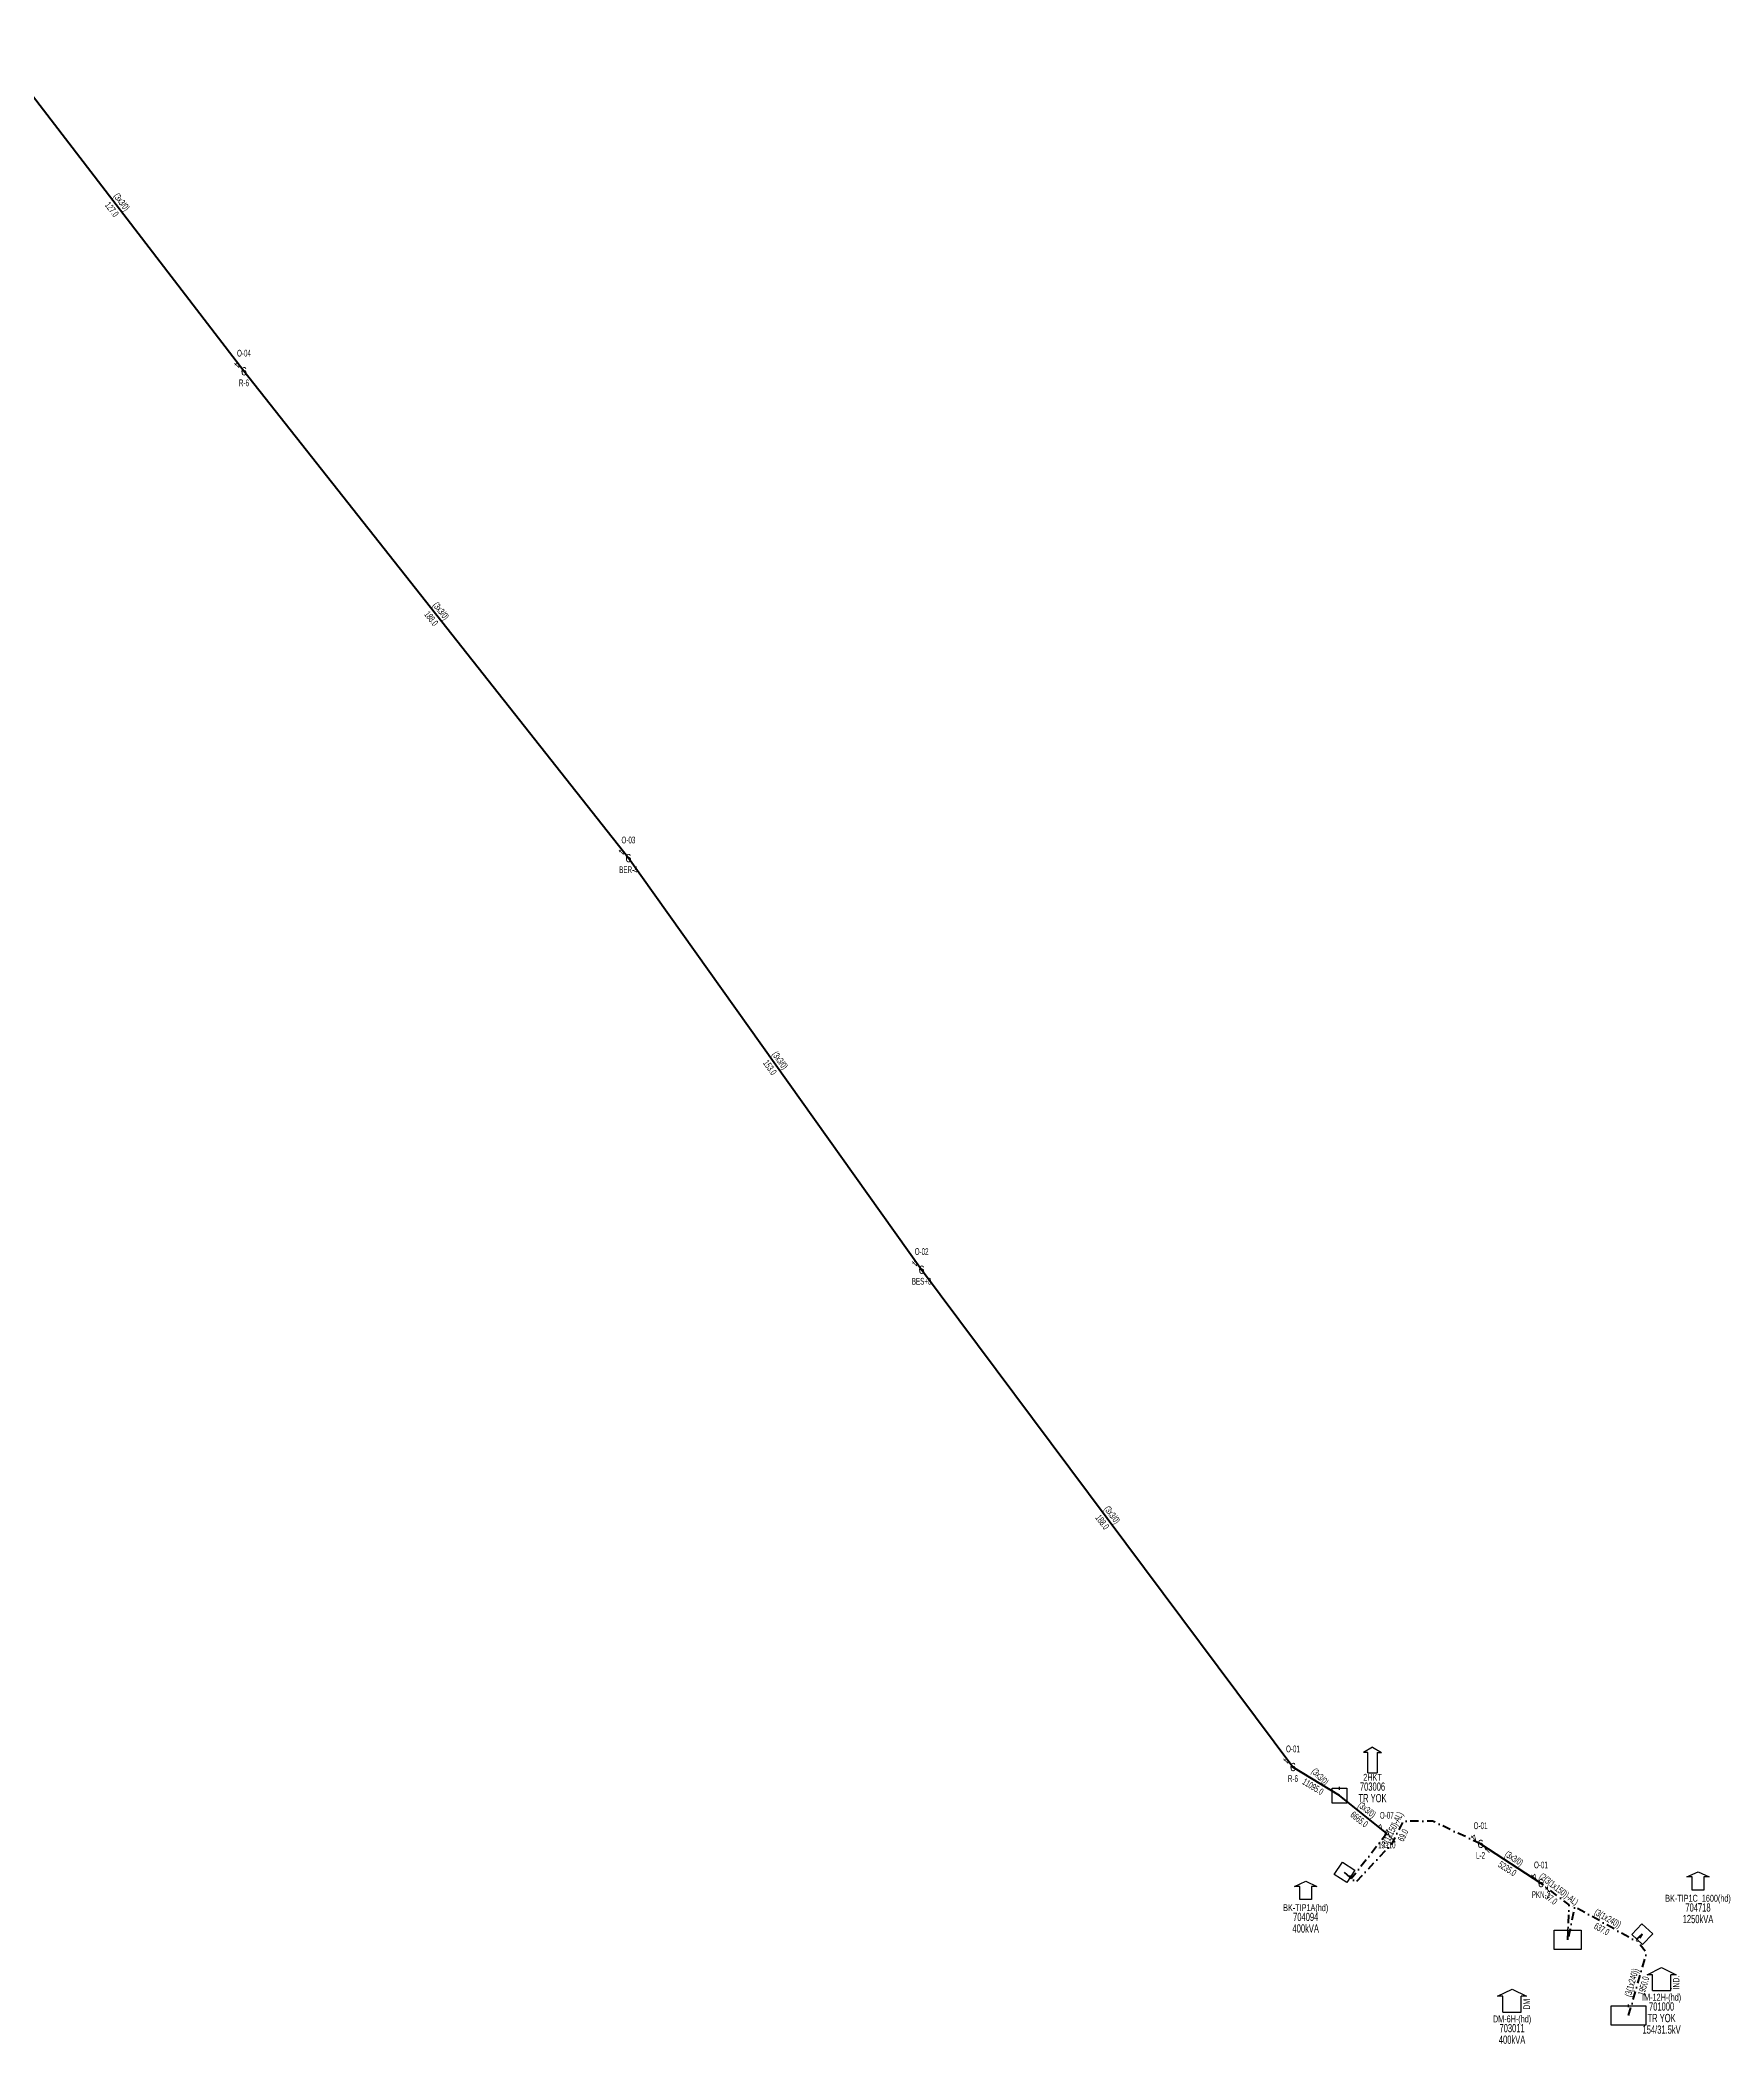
# Model space of a CAD drawing. Header units: millimetres. Extents: x 533588 to 538589, y 4082985 to 4086946.
# Drawn here: x 537554 to 538065, y 4083439 to 4084046 of the extents above; entities that cross this region are included whole.
import ezdxf
from ezdxf.enums import TextEntityAlignment as Align

# ---------------------------------------------------------------- set-up
doc = ezdxf.new("R2010")
doc.units = ezdxf.units.MM
doc.linetypes.add('DASHDOT', pattern=[5, 2.5, -1.25, 0, -1.25])
for name, color, linetype, lineweight in [('DIREK_ENH_MEVCUT', 6, 'Continuous', 25), ('HAT_ENH_HAVAI_MEVCUT', 6, 'Continuous', 70), ('HAT_OG_YERALTI_MEVCUT', 48, 'DASHDOT', 70), ('TRAFO_MEVCUT', 5, 'Continuous', 30)]:
    doc.layers.add(name, color=color, linetype=linetype, lineweight=lineweight)
doc.styles.add('Direk', font='B_CAD')
doc.styles.get("Standard").update_dxf_attribs({"font": 'Arial'})

# ---------------------------------------------------------------- blocks, each defined once
blk = doc.blocks.new('MEV_BINA_KARE')
at = {"layer": 'TRAFO_MEVCUT', "linetype": 'Continuous'}
for p, q in [((-2.25, -2.25), (-2.25, 2.25)), ((-2.25, 2.25), (2.25, 2.25)), ((0, 1.8), (0, 2.7)), ((2.25, 2.25), (2.25, -2.25)), ((2.25, -2.25), (-2.25, -2.25))]:
    blk.add_line(p, q, dxfattribs=at)
blk = doc.blocks.new('MEV_KULE')
at = {"layer": 'TRAFO_MEVCUT', "linetype": 'Continuous'}
for p, q in [((0, 4.726056), (-2.7455, 3.111056)), ((-1.4535, 3.111056), (-2.7455, 3.111056)), ((-1.4535, -3.111056), (-1.4535, 3.111056)), ((0, 4.726056), (2.7455, 3.111056)), ((1.4535, 3.111056), (2.7455, 3.111056)), ((1.4535, 3.111056), (1.4535, -3.111056)), ((-1.4535, -3.111056), (1.4535, -3.111056))]:
    blk.add_line(p, q, dxfattribs=at)
blk = doc.blocks.new('MEV_BETKOSK')
at = {"layer": 'TRAFO_MEVCUT', "linetype": 'Continuous'}
for p, q in [((-3.4, 2), (0, 3.6)), ((-1.8, 2), (-3.4, 2)), ((-1.8, -2), (-1.8, 2)), ((0, 3.6), (3.4, 2)), ((3.4, 2), (1.8, 2)), ((1.8, 2), (1.8, -2)), ((1.8, -2), (-1.8, -2))]:
    blk.add_line(p, q, dxfattribs=at)
blk = doc.blocks.new('MEV_DM_KARE')
at = {"layer": 'TRAFO_MEVCUT', "linetype": 'Continuous'}
for p, q in [((-4.113809, 2.925), (4.113809, 2.925)), ((-4.113809, -2.925), (-4.113809, 2.925)), ((0, 2.475), (0, 3.375)), ((4.113809, 2.925), (4.113809, -2.925)), ((4.113809, -2.925), (-4.113809, -2.925))]:
    blk.add_line(p, q, dxfattribs=at)
blk = doc.blocks.new('MEV_DM')
at = {"layer": 'TRAFO_MEVCUT', "linetype": 'Continuous'}
for p, q in [((-4.4, 2.4), (0, 4.6)), ((-2.8, 2.4), (-4.4, 2.4)), ((-2.8, -2.4), (-2.8, 2.4)), ((0, 4.6), (4.4, 2.4)), ((4.4, 2.4), (2.8, 2.4)), ((2.8, -2.4), (2.8, 2.4)), ((-2.8, -2.4), (2.8, -2.4))]:
    blk.add_line(p, q, dxfattribs=at)
at = {"layer": 'TRAFO_MEVCUT', "linetype": 'Continuous', "width": 0.6}
blk.add_text('DM', height=2, rotation=90, dxfattribs=at).set_placement((5.417363, -0.010583), align=Align.CENTER)
blk = doc.blocks.new('MEV_INDMERK_KARE')
at = {"layer": 'TRAFO_MEVCUT', "linetype": 'Continuous'}
for p, q in [((-5.268651, -2.925), (-5.268651, 2.925)), ((-5.268651, 2.925), (5.268651, 2.925)), ((0, 2.535), (0, 3.315)), ((5.268651, 2.925), (5.268651, -2.925)), ((5.268651, -2.925), (-5.268651, -2.925))]:
    blk.add_line(p, q, dxfattribs=at)
blk = doc.blocks.new('MEV_INDMERK')
at = {"layer": 'TRAFO_MEVCUT', "linetype": 'Continuous'}
for p, q in [((-4.4, 2.4), (0, 4.6)), ((-2.8, 2.4), (-4.4, 2.4)), ((-2.8, -2.4), (-2.8, 2.4)), ((0, 4.6), (4.4, 2.4)), ((4.4, 2.4), (2.8, 2.4)), ((2.8, -2.4), (2.8, 2.4)), ((-2.8, -2.4), (2.8, -2.4))]:
    blk.add_line(p, q, dxfattribs=at)
at = {"layer": 'TRAFO_MEVCUT', "linetype": 'Continuous', "width": 0.6}
blk.add_text('İND.', height=2, rotation=90, dxfattribs=at).set_placement((5.417363, -0.010583), align=Align.CENTER)

msp = doc.modelspace()

# ---------------------------------------------------------------- linework, layer by layer
at = {"layer": 'HAT_ENH_HAVAI_MEVCUT'}
for p, q in [((537616.2844, 4083945.851629), (537539.130774, 4084046.311868)), ((537732.917247, 4083798.184301), (537616.2844, 4083945.851629)), ((537821.870143, 4083673.351539), (537732.917247, 4083798.184301)), ((537934.525903, 4083522.515125), (537821.870143, 4083673.351539)), ((537948.661, 4083513.829), (537934.525903, 4083522.515125)), ((537963, 4083502.372), (537948.661, 4083513.829)), ((537991.439, 4083499.201), (538009.759, 4083487.315))]:
    msp.add_line(p, q, dxfattribs=at)
at = {"layer": 'HAT_OG_YERALTI_MEVCUT', "flags": 128}
for points in [[(537991.439, 4083499.201), (537976.880903, 4083506.116172), (537967.964044, 4083506.116172), (537964.506486, 4083499.201056), (537953.587882, 4083487.554546), (537950.182234, 4083490.547876)], [(537963, 4083502.372), (537952.221118, 4083488.636422), (537950.182234, 4083490.547876)], [(538017.877591, 4083470.097355), (538018.337354, 4083480.68661), (538009.759, 4083487.315)], [(538040.49982, 4083471.812922), (538038.25502, 4083469.896855), (538020.022696, 4083480.091272), (538017.877591, 4083470.097355)], [(538036.36236, 4083447.131297), (538041.781449, 4083466.151015), (538039.04807, 4083469.62986), (538040.49982, 4083471.812922)]]:
    msp.add_lwpolyline(points, dxfattribs=at)

# ---------------------------------------------------------------- block references
at = {"layer": 'TRAFO_MEVCUT'}
for name, p in [('MEV_KULE', (537958.661, 4083523.829)), ('MEV_BINA_KARE', (537948.661, 4083513.829)), ('MEV_BETKOSK', (538057.410459, 4083487.155189)), ('MEV_BETKOSK', (537938.391667, 4083484.300523)), ('MEV_DM_KARE', (538017.877591, 4083470.097355)), ('MEV_INDMERK', (538046.36236, 4083457.131297)), ('MEV_DM', (538001.001029, 4083450.561133)), ('MEV_INDMERK_KARE', (538036.36236, 4083447.131297))]:
    msp.add_blockref(name, p, dxfattribs=at)
for p, rotation in [((537950.182234, 4083490.547876), 237.11876), ((538040.49982, 4083471.812922), 136.51508)]:
    msp.add_blockref('MEV_BINA_KARE', p, dxfattribs=dict(at, rotation=rotation))

# ---------------------------------------------------------------- texts
at = {"layer": 'DIREK_ENH_MEVCUT', "color": 32, "style": 'Direk'}
for s, rotation, p in [('4', 225.000001, (537614.304501, 4083947.831528)), ('4', 225.000001, (537730.937348, 4083800.1642)), ('4', 225.000001, (537819.890244, 4083675.331438)), ('4', 225.000001, (537932.546004, 4083524.495024)), ('4', 225.000001, (537961.020101, 4083504.351899)), ('f', 405.000001, (537964.979899, 4083500.392101)), ('4', 225.000001, (537989.459101, 4083501.180899)), ('f', 405.000001, (537993.418899, 4083497.221101)), ('4', 225.000001, (538007.779101, 4083489.294899)), ('f', 405.000001, (538011.738899, 4083485.335101))]:
    msp.add_text(s, height=2, rotation=rotation, dxfattribs=at).set_placement(p, align=Align.MIDDLE_CENTER)
at = {"layer": 'DIREK_ENH_MEVCUT', "width": 0.53}
for s, p in [('O-04', (537616.2844, 4083951.351629)), ('R-6', (537616.2844, 4083942.351629)), ('O-03', (537732.917247, 4083803.684301)), ('BER-4', (537732.917247, 4083794.684301)), ('O-02', (537821.870143, 4083678.851539)), ('BES+0', (537821.870143, 4083669.851539)), ('O-01', (537934.525903, 4083528.015125)), ('R-6', (537934.525903, 4083519.015125)), ('O-07', (537963, 4083507.872)), ('O-01', (537991.439, 4083504.701)), ('13 /10', (537963, 4083498.872)), ('L-2', (537991.439, 4083495.701)), ('O-01', (538009.759, 4083492.815)), ('PKN-2', (538009.759, 4083483.815))]:
    msp.add_text(s, height=2.05, dxfattribs=at).set_placement(p, align=Align.MIDDLE_CENTER)
at = {"layer": 'DIREK_ENH_MEVCUT', "style": 'Direk'}
for s, p in [('6', (537616.2844, 4083945.851629)), ('6', (537732.917247, 4083798.184301)), ('6', (537821.870143, 4083673.351539)), ('6', (537934.525903, 4083522.515125)), ('A', (537963, 4083502.372)), ('6', (537991.439, 4083499.201)), ('6', (538009.759, 4083487.315))]:
    msp.add_text(s, height=2.5, dxfattribs=at).set_placement(p, align=Align.MIDDLE_CENTER)
at = {"layer": 'HAT_ENH_HAVAI_MEVCUT', "lineweight": 30, "width": 0.53}
for s, rotation, p in [('127.0', 307.524321, (537577.033456, 4083995.564015)), ('188.0', 308.30292, (537673.93379, 4083871.491119)), ('153.0', 305.47278, (537776.701462, 4083735.274652)), ('188.0', 306.755089, (537877.517002, 4083597.424696)), ('11095.0', 328.428957, (537941.148429, 4083517.44787)), ('6665.0', 321.375118, (537955.299753, 4083507.43663)), ('5235.0', 327.024153, (538000.136193, 4083492.54504))]:
    msp.add_text(s, height=2.05, rotation=rotation, dxfattribs=at).set_placement(p, align=Align.TOP_CENTER)
for rotation, p in [(307.524321, (537578.381718, 4083996.599482)), (308.30292, (537675.267857, 4083872.544811)), (305.47278, (537778.085927, 4083736.261189)), (306.755089, (537878.879043, 4083598.441969)), (314.063548, (537942.038474, 4083518.896256)), (321.375118, (537956.360925, 4083508.764754)), (327.024153, (538001.061478, 4083493.97117))]:
    msp.add_text('(3x3/0)', height=2.05, rotation=rotation, dxfattribs=at).set_placement(p, align=Align.CENTER)
at = {"layer": 'HAT_OG_YERALTI_MEVCUT', "lineweight": 30, "width": 0.53}
for s, rotation, p in [('(3(1x150)-AL)', 423.434949, (537965.475002, 4083503.038746)), ('(2(3(1x150))-AL)', 322.30773, (538014.567699, 4083484.673492)), ('(3(1x240))', 330.788708, (538029.553685, 4083475.735965)), ('(3(1x240))', 74.096715, (538038.254438, 4083456.874068))]:
    msp.add_text(s, height=2.05, rotation=rotation, dxfattribs=at).set_placement(p, align=Align.CENTER)
for s, rotation, p in [('69.0', 423.434949, (537966.995528, 4083502.278483)), ('37.0', 322.30773, (538013.528285, 4083483.328271)), ('637.0', 330.788708, (538028.724031, 4083474.252161)), ('1950.0', 74.096715, (538039.889371, 4083456.408244))]:
    msp.add_text(s, height=2.05, rotation=rotation, dxfattribs=at).set_placement(p, align=Align.TOP_CENTER)
at = {"layer": 'TRAFO_MEVCUT', "width": 0.6}
for s, height, p in [('703006', 2.5, (537958.661, 4083515.329)), ('2HKT', 2.1, (537958.661, 4083518.329)), ('TR YOK', 2.5, (537958.661, 4083511.829)), ('BK-TIP1A(hd)', 2.1, (537938.391667, 4083478.800523)), ('BK-TIP1C_1600(hd)', 2.1, (538057.410459, 4083481.655189)), ('704718', 2.5, (538057.410459, 4083478.655189)), ('400kVA', 2.5, (537938.391667, 4083472.300523)), ('704094', 2.5, (537938.391667, 4083475.800523)), ('1250kVA', 2.5, (538057.410459, 4083475.155189)), ('IM-12H-(hd)', 2.1, (538046.36236, 4083451.631297)), ('701000', 2.5, (538046.36236, 4083448.631297)), ('DM-6H-(hd)', 2.1, (538001.001029, 4083445.061133)), ('703011', 2.5, (538001.001029, 4083442.061133)), ('154/31.5kV', 2.5, (538046.36236, 4083441.631297)), ('TR YOK', 2.5, (538046.36236, 4083445.131297)), ('400kVA', 2.5, (538001.001029, 4083438.561133))]:
    msp.add_text(s, height=height, dxfattribs=at).set_placement(p, align=Align.CENTER)

doc.saveas('drawing.dxf')
